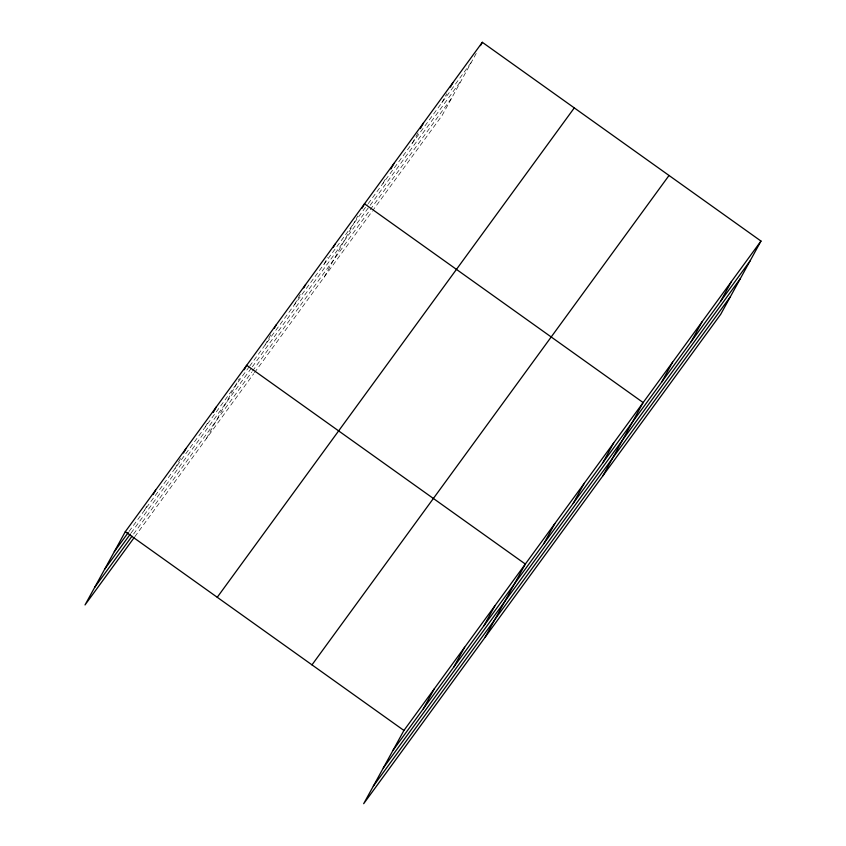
<?xml version="1.0" encoding="UTF-8"?>
<svg xmlns="http://www.w3.org/2000/svg" width="846" height="846" viewBox="0 0 846 846"><rect width="100%" height="100%" fill="white"/><g stroke="black" fill="none" stroke-linecap="round" stroke-linejoin="round"><path stroke-width="0.63" stroke-dasharray="4.23 3.17" d="M144.634 510.106L147.69 504.554M174.985 468.515L180.484 458.5M205.335 426.913L207.778 422.461M206.413 438.545L239.355 378.638M265.136 344.935L271.249 333.821M294.598 304.56L300.711 293.446M324.05 264.185L327.719 257.522M324.24 277.044L357.784 216.026M382.963 183.434L385.406 178.992M412.414 143.059L419.14 130.834M441.876 102.683L446.762 93.79M476.213 53.414L442.067 115.542L373.075 210.104M129.078 531.447L248.861 367.249M249.633 366.191L367.46 204.69M368.232 203.622L471.328 62.318M131.088 533.012L251.6 367.82M252.383 366.752L369.427 206.318M370.199 205.261L461.673 79.884M133.594 534.038L251.727 372.103M252.51 371.045L451.722 97.977M134.831 536.681L253.705 373.731M254.477 372.674L372.303 211.172"/><path stroke-width="1.27" d="M760.977 241.057L403.933 730.458L363.674 803.7L720.707 314.31L760.977 241.057L482.326 42.3L125.293 531.69L85.023 604.943L134.049 537.739M153.2 494.54L155.643 490.098M183.54 452.948L185.993 448.496M213.277 412.457L216.333 406.894M244.24 369.744L246.683 365.303L525.334 564.06L485.065 637.302M274.305 328.259L276.145 324.927M303.767 287.883L305.596 284.552M333.218 247.508L335.048 244.177M362.067 208.243L364.51 203.801L643.15 402.559L602.881 475.801M390.905 168.989L393.961 163.426M420.367 128.613L423.423 123.051M450.432 87.127L452.874 82.675M480.496 45.631L482.326 42.3M423.286 708.863L434.284 688.856M453.636 667.272L464.634 647.253M483.975 625.67L494.984 605.662M543.788 543.703L554.786 523.685M573.239 503.328L584.237 483.309M602.69 462.952L613.699 442.934M661.604 382.202L672.612 362.183M691.066 341.826L702.064 321.808M720.517 301.451L731.515 281.432M114.295 551.708L128.296 532.504M104.629 569.273L130.316 534.08M94.678 587.378L132.029 536.174M217.242 597.287L574.286 107.886M311.984 664.861L669.027 175.471M392.935 750.465L749.968 261.076M383.28 768.031L740.313 278.641M373.329 786.135L730.362 296.735M125.293 531.69L403.933 730.458"/></g></svg>
